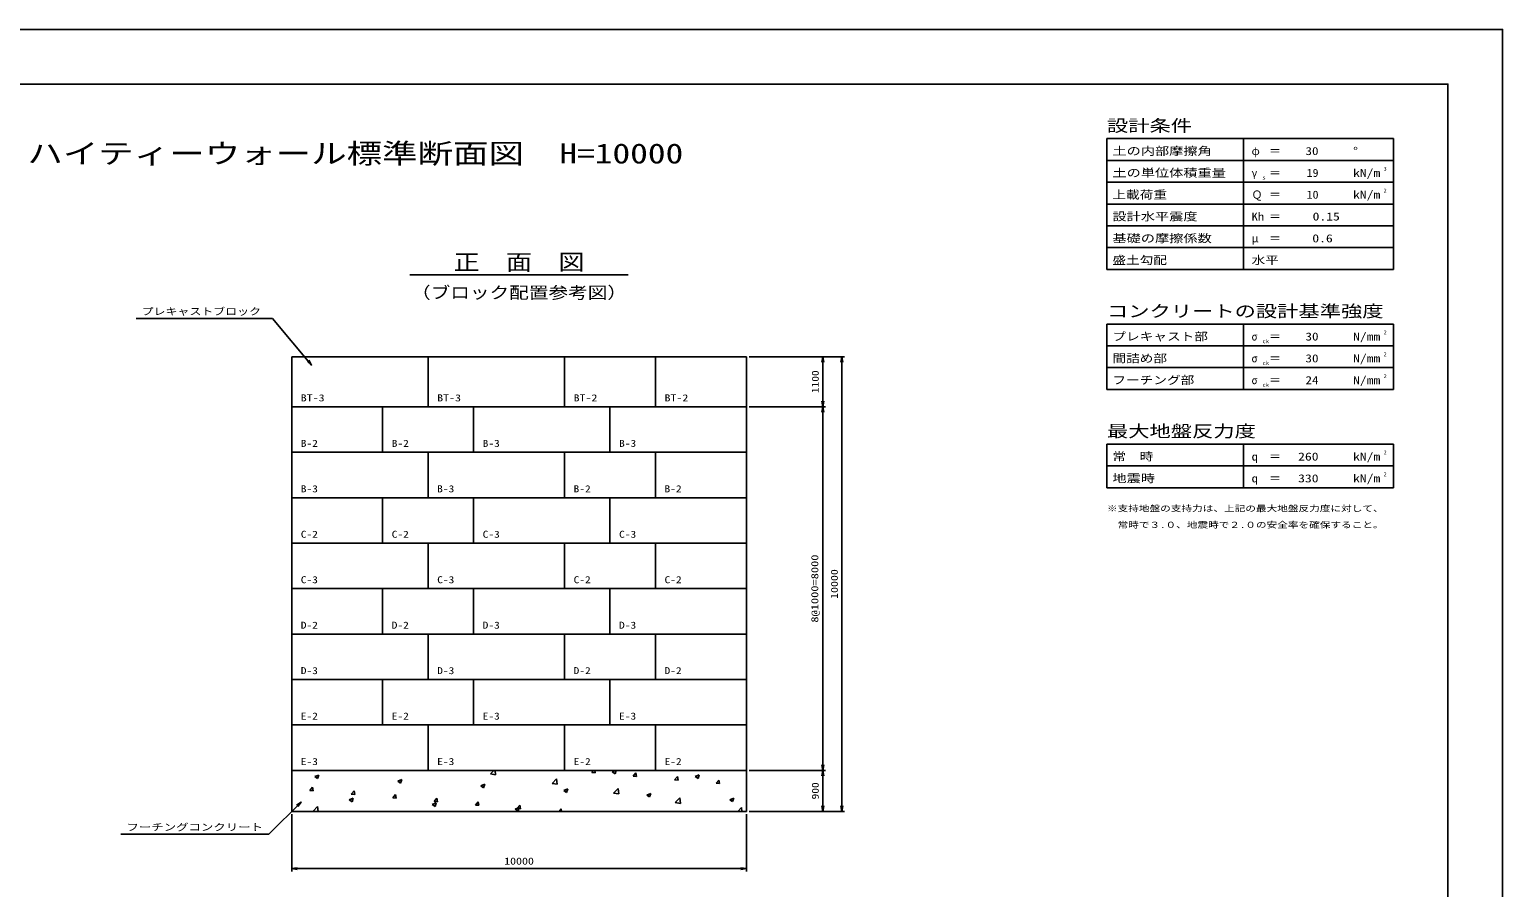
# Model space of a CAD drawing. Units: millimetres at full size. Extents: x 0 to 50460, y 0 to 35640.
# Drawn here: x 18063 to 50460, y 16764 to 35640 of the extents above; entities that cross this region are included whole.
import ezdxf
from ezdxf.enums import TextEntityAlignment as Align

# ---------------------------------------------------------------- set-up
doc = ezdxf.new("R2010")
doc.units = ezdxf.units.MM
doc.layers.add('0_2', color=7, linetype='Continuous')
for name, color, linetype, lineweight in [('D-STR-DIM', 7, 'Continuous', 25), ('D-STR-STRn', 2, 'Continuous', 25), ('D-STR-TXT', 7, 'Continuous', 25), ('D-TTL', 2, 'Continuous', 25), ('D-TTL-FRAM', 2, 'Continuous', 25), ('D-TTL-LINE', 7, 'Continuous', 25), ('D-TTL-TXT', 7, 'Continuous', 25)]:
    doc.layers.add(name, color=color, linetype=linetype, lineweight=lineweight)
doc.styles.add('ＭＳ ゴシック', font='')
doc.styles.get('ＭＳ ゴシック').set_extended_font_data('MS Gothic')

# ---------------------------------------------------------------- blocks, each defined once
blk = doc.blocks.new('open_arrow')
at = {"color": 0, "linetype": 'Continuous', "lineweight": -2}
blk.add_lwpolyline([(7.5, 1.25), (0, 0), (7.5, -1.25)], dxfattribs=at)

msp = doc.modelspace()

# ---------------------------------------------------------------- linework, layer by layer
at = {"layer": 'D-STR-DIM'}
for p, q in [((33890, 28440), (35570, 28440)), ((33890, 28440), (35990, 28440)), ((35510, 28440), (35510, 27340)), ((35930, 28440), (35930, 18440)), ((33890, 27340), (35570, 27340)), ((33890, 27340), (35570, 27340)), ((35510, 27340), (35510, 19340)), ((33890, 19340), (35570, 19340)), ((33890, 19340), (35570, 19340)), ((35510, 19340), (35510, 18440)), ((23830, 18380), (23830, 17120)), ((33830, 18380), (33830, 17120)), ((33890, 18440), (35570, 18440)), ((33890, 18440), (35990, 18440)), ((23830, 17180), (33830, 17180))]:
    msp.add_line(p, q, dxfattribs=at)
at = {"layer": 'D-STR-STRn', "color": 1}
for p, q in [((23830, 28440), (33830, 28440)), ((23830, 18440), (23830, 28440)), ((26830, 27340), (26830, 28440)), ((29830, 27340), (29830, 28440)), ((31830, 27340), (31830, 28440)), ((31830, 27340), (31830, 28440)), ((33830, 28440), (33830, 18440)), ((33830, 27340), (23830, 27340)), ((25830, 26340), (25830, 27340)), ((27830, 26340), (27830, 27340)), ((30830, 26340), (30830, 27340)), ((33830, 26340), (23830, 26340)), ((26830, 25340), (26830, 26340)), ((29830, 25340), (29830, 26340)), ((31830, 25340), (31830, 26340)), ((33830, 25340), (23830, 25340)), ((25830, 24340), (25830, 25340)), ((27830, 24340), (27830, 25340)), ((30830, 24340), (30830, 25340)), ((33830, 24340), (23830, 24340)), ((26830, 23340), (26830, 24340)), ((29830, 23340), (29830, 24340)), ((31830, 23340), (31830, 24340)), ((33830, 23340), (23830, 23340)), ((25830, 22340), (25830, 23340)), ((27830, 22340), (27830, 23340)), ((30830, 22340), (30830, 23340)), ((33830, 22340), (23830, 22340)), ((26830, 21340), (26830, 22340)), ((29830, 21340), (29830, 22340)), ((31830, 21340), (31830, 22340)), ((33830, 21340), (23830, 21340)), ((25830, 20340), (25830, 21340)), ((27830, 20340), (27830, 21340)), ((30830, 20340), (30830, 21340)), ((33830, 20340), (23830, 20340)), ((26830, 19340), (26830, 20340)), ((29830, 19340), (29830, 20340)), ((31830, 19340), (31830, 20340)), ((33830, 19340), (23830, 19340)), ((33830, 18440), (23830, 18440))]:
    msp.add_line(p, q, dxfattribs=at)
at = {"layer": 'D-STR-STRn'}
for p, q in [((24337.325, 19205.082), (24426.248, 19239.217)), ((24337.343, 19205.046), (24400.516, 19162.435)), ((24400.531, 19162.442), (24426.281, 19239.187)), ((26162.482, 19103.369), (26251.405, 19137.504)), ((26225.684, 19060.731), (26251.435, 19137.476)), ((28200.265, 19262.771), (28274.367, 19340)), ((28200.299, 19262.689), (28313.249, 19245.171)), ((28313.223, 19245.215), (28302.196, 19340)), ((29555.661, 19052.559), (29654.579, 19155.653)), ((29668.618, 19035.003), (29654.587, 19155.615)), ((30430.171, 19295.418), (30506.081, 19288.776)), ((30430.205, 19295.431), (30467.603, 19340)), ((30506.19, 19288.61), (30496.711, 19340)), ((30879.878, 19309.558), (30959.182, 19340)), ((30879.887, 19309.523), (30943.06, 19266.913)), ((30943.075, 19266.922), (30967.595, 19340)), ((31341.092, 19215.722), (31417.002, 19209.081)), ((31341.128, 19215.735), (31402.354, 19288.701)), ((31417.11, 19208.909), (31402.426, 19288.516)), ((32252.012, 19136.027), (32327.922, 19129.386)), ((32252.052, 19136.04), (32313.277, 19209.006)), ((32328.029, 19129.208), (32313.345, 19208.815)), ((32705.034, 19207.845), (32793.958, 19241.979)), ((32705.041, 19207.811), (32768.214, 19165.2)), ((32768.229, 19165.211), (32793.979, 19241.956)), ((33162.975, 19056.345), (33224.2, 19129.31)), ((33238.948, 19049.506), (33224.264, 19129.113)), ((24229.942, 18898.001), (24305.852, 18891.36)), ((24229.959, 18898.015), (24291.184, 18970.98)), ((24305.963, 18891.236), (24291.279, 18970.843)), ((25140.863, 18818.306), (25216.773, 18811.664)), ((25140.882, 18818.319), (25202.107, 18891.285)), ((25216.882, 18811.534), (25202.198, 18891.141)), ((26051.805, 18738.624), (26113.031, 18811.589)), ((26127.801, 18731.833), (26113.117, 18811.44)), ((26162.497, 19103.334), (26225.67, 19060.723)), ((27987.638, 19001.656), (28076.562, 19035.791)), ((27987.651, 19001.621), (28050.824, 18959.011)), ((28050.838, 18959.019), (28076.589, 19035.764)), ((29555.695, 19052.475), (29668.644, 19034.957)), ((29812.795, 18899.943), (29901.719, 18934.078)), ((29812.805, 18899.909), (29875.978, 18857.299)), ((29875.992, 18857.308), (29901.743, 18934.053)), ((30911.056, 18842.347), (31009.974, 18945.441)), ((30911.09, 18842.261), (31024.04, 18824.743)), ((31024.014, 18824.792), (31009.983, 18945.404)), ((31637.952, 18798.23), (31726.876, 18832.365)), ((31637.959, 18798.197), (31701.132, 18755.587)), ((31701.146, 18755.597), (31726.897, 18832.342)), ((33162.933, 19056.332), (33238.843, 19049.691)), ((24302.454, 18446.063), (24401.373, 18549.157)), ((24414.074, 18440), (24401.38, 18549.121)), ((25095.399, 18693.755), (25184.323, 18727.889)), ((25095.415, 18693.72), (25158.588, 18651.109)), ((25158.602, 18651.116), (25184.353, 18727.861)), ((26051.783, 18738.61), (26127.693, 18731.969)), ((26920.556, 18592.042), (27009.479, 18626.176)), ((26920.569, 18592.008), (26983.742, 18549.397)), ((26962.704, 18658.915), (27038.614, 18652.274)), ((26962.729, 18658.928), (27023.954, 18731.894)), ((26983.756, 18549.405), (27009.507, 18626.15)), ((27038.72, 18652.131), (27024.036, 18731.738)), ((27873.624, 18579.22), (27949.534, 18572.579)), ((27873.652, 18579.233), (27934.877, 18652.199)), ((27949.64, 18572.43), (27934.956, 18652.037)), ((28745.713, 18490.329), (28834.636, 18524.463)), ((28745.723, 18490.295), (28808.896, 18447.685)), ((28784.544, 18499.525), (28860.455, 18492.883)), ((28784.575, 18499.537), (28845.801, 18572.503)), ((28808.91, 18447.694), (28834.661, 18524.439)), ((28860.559, 18492.728), (28845.875, 18572.336)), ((29712.413, 18440), (29756.724, 18492.808)), ((29766.503, 18440), (29756.794, 18492.634)), ((32266.451, 18632.136), (32365.369, 18735.23)), ((32266.486, 18632.047), (32379.435, 18614.529)), ((32379.409, 18614.581), (32365.378, 18735.192)), ((33463.109, 18696.517), (33552.032, 18730.652)), ((33463.113, 18696.485), (33526.286, 18653.874)), ((33526.3, 18653.886), (33552.051, 18730.631)), ((33639.19, 18440), (33720.765, 18525.018)), ((33730.66, 18440), (33720.773, 18524.981)), ((24302.486, 18445.991), (24341.114, 18440))]:
    msp.add_line(p, q, dxfattribs=at)
at = {"layer": 'D-STR-TXT'}
for p, q in [((23410, 29280), (20410, 29280)), ((24267.363, 28258.412), (23410, 29280)), ((24038.642, 18645.314), (23326, 17936)), ((23326, 17936), (20076, 17936))]:
    msp.add_line(p, q, dxfattribs=at)
at = {"layer": 'D-TTL'}
for points in [[(0, 0), (50460, 0), (50460, 35640), (0, 35640)], [(1200, 1200), (49260, 1200), (49260, 34440), (1200, 34440)]]:
    msp.add_lwpolyline(points, close=True, dxfattribs=at)
at = {"layer": 'D-TTL-FRAM'}
for p, q in [((48060, 33240), (41760, 33240)), ((41760, 33240), (41760, 30360)), ((48060, 33240), (48060, 30360)), ((48060, 30360), (41760, 30360)), ((48060, 29160), (41760, 29160)), ((41760, 29160), (41760, 27720)), ((48060, 29160), (48060, 27720)), ((48060, 27720), (41760, 27720)), ((48060, 26520), (41760, 26520)), ((41760, 26520), (41760, 25560)), ((48060, 26520), (48060, 25560)), ((48060, 25560), (41760, 25560))]:
    msp.add_line(p, q, dxfattribs=at)
at = {"layer": 'D-TTL-LINE'}
for p, q in [((44760, 33240), (44760, 30360)), ((48060, 32760), (41760, 32760)), ((48060, 32280), (41760, 32280)), ((48060, 31800), (41760, 31800)), ((48060, 31320), (41760, 31320)), ((48060, 30840), (41760, 30840)), ((44760, 29160), (44760, 27720)), ((48060, 28680), (41760, 28680)), ((48060, 28200), (41760, 28200)), ((44760, 26520), (44760, 25560)), ((48060, 26040), (41760, 26040))]:
    msp.add_line(p, q, dxfattribs=at)
at = {"layer": 'D-TTL-TXT'}
msp.add_line((26430, 30240), (31230, 30240), dxfattribs=at)

# ---------------------------------------------------------------- block references
at = {"layer": 'D-STR-DIM', "xscale": 16, "yscale": 16}
for p, rotation in [((35510, 28440), 270), ((35930, 28440), 270), ((35510, 27340), 90), ((35510, 27340), 270), ((35510, 19340), 90), ((35510, 19340), 270), ((35510, 18440), 90), ((35930, 18440), 90), ((33830, 17180), 180)]:
    msp.add_blockref('open_arrow', p, dxfattribs=dict(at, rotation=rotation))
msp.add_blockref('open_arrow', (23830, 17180), dxfattribs=at)
at = {"layer": 'D-STR-TXT', "xscale": 16, "yscale": 16}
for p, rotation in [((24267.363, 28258.412), 130), ((24038.642, 18645.314), 224.9)]:
    msp.add_blockref('open_arrow', p, dxfattribs=dict(at, rotation=rotation))

# ---------------------------------------------------------------- texts
at = {"layer": '0_2', "style": 'ＭＳ ゴシック', "width": 1.3}
for s, p in [('※支持地盤の支持力は、上記の最大地盤反力度に対して、', (41760, 24996)), ('\u3000常時で３.０、地震時で２.０の安全率を確保すること。', (41760, 24636))]:
    msp.add_text(s, height=132, dxfattribs=at).set_placement(p, align=Align.BOTTOM_LEFT)
at = {"layer": 'D-STR-DIM', "style": 'ＭＳ ゴシック'}
for s, width, p in [('1100', 1.2, (35345, 27890)), ('8@1000=8000', 1.3, (35333.807, 23340)), ('10000', 1.25, (35765, 23440)), ('900', 1.2, (35345, 18890))]:
    msp.add_text(s, height=154, rotation=90, dxfattribs=dict(at, width=width)).set_placement(p, align=Align.MIDDLE_CENTER)
at = {"layer": 'D-STR-DIM', "style": 'ＭＳ ゴシック', "width": 1.25}
msp.add_text('10000', height=154, dxfattribs=at).set_placement((28830, 17345), align=Align.MIDDLE_CENTER)
at = {"layer": 'D-STR-TXT', "style": 'ＭＳ ゴシック'}
for s, width, p in [('プレキャストブロック', 1.25, (20530, 29312)), ('BT-3', 1.25, (24030, 27412)), ('BT-3', 1.25, (27030, 27412)), ('BT-2', 1.25, (30030, 27412)), ('BT-2', 1.25, (32030, 27412)), ('B-2', 1.2, (24030, 26412)), ('B-2', 1.2, (26030, 26412)), ('B-3', 1.2, (28030, 26412)), ('B-3', 1.2, (31030, 26412)), ('B-3', 1.2, (24030, 25412)), ('B-3', 1.2, (27030, 25412)), ('B-2', 1.2, (30030, 25412)), ('B-2', 1.2, (32030, 25412)), ('C-2', 1.2, (24030, 24412)), ('C-2', 1.2, (26030, 24412)), ('C-3', 1.2, (28030, 24412)), ('C-3', 1.2, (31030, 24412)), ('C-3', 1.2, (24030, 23412)), ('C-3', 1.2, (27030, 23412)), ('C-2', 1.2, (30030, 23412)), ('C-2', 1.2, (32030, 23412)), ('D-2', 1.2, (24030, 22412)), ('D-2', 1.2, (26030, 22412)), ('D-3', 1.2, (28030, 22412)), ('D-3', 1.2, (31030, 22412)), ('D-3', 1.2, (24030, 21412)), ('D-3', 1.2, (27030, 21412)), ('D-2', 1.2, (30030, 21412)), ('D-2', 1.2, (32030, 21412)), ('E-2', 1.2, (24030, 20412)), ('E-2', 1.2, (26030, 20412)), ('E-3', 1.2, (28030, 20412)), ('E-3', 1.2, (31030, 20412)), ('E-3', 1.2, (24030, 19412)), ('E-3', 1.2, (27030, 19412)), ('E-2', 1.2, (30030, 19412)), ('E-2', 1.2, (32030, 19412)), ('フーチングコンクリート', 1.3, (20196, 17968))]:
    msp.add_text(s, height=154, dxfattribs=dict(at, width=width)).set_placement(p, align=Align.BOTTOM_LEFT)
at = {"layer": 'D-TTL-TXT', "style": 'ＭＳ ゴシック'}
for s, height, width, p in [('設計条件', 263.9, 1.3, (41760, 33312)), ('土の内部摩擦角', 176, 1.3, (41880, 32824)), ('°', 176, 1.25, (47172, 32824)), ('＝', 176, 1.1, (45324, 32824)), ('土の単位体積重量', 176, 1.3, (41880, 32344)), ('γ', 176, 0.95, (44940, 32344)), ('s', 87.98, 1.15, (45180, 32312)), ('＝', 176, 1.1, (45324, 32344)), ('kN/m', 176, 1.25, (47172, 32344)), ('3', 87.98, 1.15, (47844, 32504)), ('上載荷重', 176, 1.25, (41880, 31864)), ('kN/m', 176, 1.25, (47172, 31864)), ('2', 87.98, 1.15, (47844, 32024)), ('＝', 176, 1.1, (45324, 31864)), ('設計水平震度', 176, 1.3, (41880, 31384)), ('Kh', 176, 1.15, (44940, 31384)), ('＝', 176, 1.1, (45324, 31384)), ('基礎の摩擦係数', 176, 1.3, (41880, 30904)), ('μ', 176, 1.05, (44940, 30904)), ('＝', 176, 1.1, (45324, 30904)), ('盛土勾配', 176, 1.25, (41880, 30424)), ('水平', 176, 1.25, (44940, 30424)), ('コンクリートの設計基準強度', 263.9, 1.3, (41760, 29232)), ('プレキャスト部', 176, 1.25, (41880, 28744)), ('σ', 176, 0.9, (44940, 28744)), ('＝', 176, 1.1, (45324, 28744)), ('N/mm', 176, 1.25, (47172, 28744)), ('2', 87.98, 1.15, (47844, 28904)), ('間詰め部', 176, 1.25, (41880, 28264)), ('ck', 87.98, 1.2, (45180, 28712)), ('2', 87.98, 1.15, (47844, 28424)), ('σ', 176, 0.9, (44940, 28264)), ('ck', 87.98, 1.2, (45180, 28232)), ('＝', 176, 1.1, (45324, 28264)), ('N/mm', 176, 1.25, (47172, 28264)), ('フーチング部', 176, 1.25, (41880, 27784)), ('σ', 176, 0.9, (44940, 27784)), ('ck', 87.98, 1.2, (45180, 27752)), ('＝', 176, 1.1, (45324, 27784)), ('N/mm', 176, 1.25, (47172, 27784)), ('2', 87.98, 1.15, (47844, 27944)), ('最大地盤反力度', 263.9, 1.3, (41760, 26592)), ('常\u3000時', 176, 1.25, (41880, 26104)), ('q', 176, 1.2, (44940, 26104)), ('＝', 176, 1.1, (45324, 26104)), ('kN/m', 176, 1.25, (47172, 26104)), ('2', 87.98, 1.15, (47844, 26264)), ('地震時', 176, 1.3, (41880, 25624)), ('q', 176, 1.2, (44940, 25624)), ('＝', 176, 1.1, (45324, 25624)), ('kN/m', 176, 1.25, (47172, 25624)), ('2', 87.98, 1.15, (47844, 25784))]:
    msp.add_text(s, height=height, dxfattribs=dict(at, width=width)).set_placement(p, align=Align.BOTTOM_LEFT)
for s, height, width, p in [('ハイティーウォール標準断面図\u3000H=10000', 439.9, 1.3, (25230, 32560)), ('正\u3000面\u3000図', 351.9, 1.2, (28830, 30240)), ('（ブロック配置参考図）', 263.9, 1.2, (28830, 29640))]:
    msp.add_text(s, height=height, dxfattribs=dict(at, width=width)).set_placement(p, align=Align.BOTTOM_CENTER)
for s, width, p in [('30', 1.2, (46413.685, 32824)), ('19', 1.1, (46413.685, 32344)), ('10', 1.1, (46413.685, 31864)), ('0.15', 1.25, (46881.685, 31384)), ('0.6', 1.25, (46725.685, 30904)), ('30', 1.2, (46413.685, 28744)), ('30', 1.2, (46413.685, 28264)), ('24', 1.2, (46413.685, 27784)), ('260', 1.25, (46413.685, 26104)), ('330', 1.25, (46413.685, 25624))]:
    msp.add_text(s, height=176, dxfattribs=dict(at, width=width)).set_placement(p, align=Align.BOTTOM_RIGHT)
for s, p in [('φ', (44940, 32824)), ('Ｑ', (44940, 31864))]:
    msp.add_text(s, height=176, dxfattribs=at).set_placement(p, align=Align.BOTTOM_LEFT)

doc.saveas('drawing.dxf')
